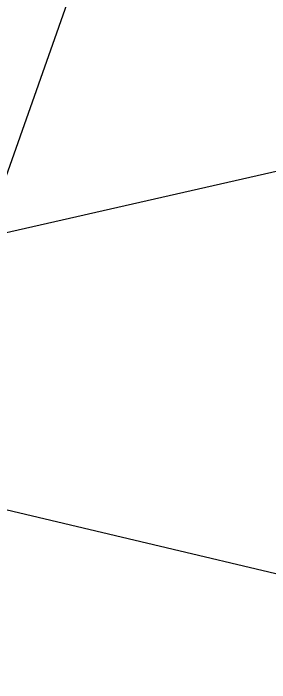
# Model space of a CAD drawing. Extents: x 0 to 558779, y 0 to 2762081.
# Drawn here: x 520007.3 to 520028.6, y 2757804.6 to 2757860.4 of the extents above; entities that cross this region are included whole.
import ezdxf

# ---------------------------------------------------------------- set-up
doc = ezdxf.new("R2010")
doc.units = 0
doc.header["$LTSCALE"] = 20
for name, color, linetype in [('DL-人行道边线', 1, 'Continuous'), ('DL-非机动车道边线', 6, 'Continuous'), ('K-控制', 230, 'Continuous'), ('L-洛秀互通匝道边线', 140, 'Continuous'), ('YD-G2', 96, 'Continuous')]:
    doc.layers.add(name, color=color, linetype=linetype)

msp = doc.modelspace()

# ---------------------------------------------------------------- linework, layer by layer
at = {"layer": 'DL-人行道边线', "flags": 128}
msp.add_lwpolyline([(520003.9916276545, 2757860.070034153, 3.75085734045e-05), (520004.3241772921, 2757861.986896249, -2.25051440353e-05), (520004.6563894196, 2757863.902040351, -6.751543218800001e-05)], format="xyb", dxfattribs=at)
at = {"layer": 'DL-非机动车道边线', "flags": 128}
msp.add_lwpolyline([(520000.8756432535, 2757862.584903762, -2.25051440386e-05), (520001.2079152133, 2757864.500392797, -6.75154321948e-05)], format="xyb", dxfattribs=at)
at = {"layer": 'K-控制'}
for points in [[(519959.0791789847, 2757831.299772262), (520031.202528319, 2757847.716205313), (520110.2832862432, 2757848.112780844)], [(519987.4215626845, 2757823.619942665), (520061.6112145182, 2757806.018018237)]]:
    msp.add_lwpolyline(points, dxfattribs=at)
at = {"layer": 'L-洛秀互通匝道边线', "flags": 128}
msp.add_lwpolyline([(519984.6464527379, 2757808.12384126, -0.0001562348206367), (519984.780831312, 2757809.613271296, -0.0002475565893961), (519984.9564877515, 2757811.542805073, -0.000292566880742), (519985.1341128438, 2757813.470892963, -0.0003375771732292), (519985.3140505411, 2757815.397500603, -0.0003825874673133), (519985.4966439929, 2757817.322592377, -0.0004050926147891), (519985.6728549768, 2757819.149739983, -0.0004050926147884), (519985.8362587813, 2757820.815791825, -0.0004050926148766), (519985.9899239939, 2757822.356815663, -0.0004050926147448), (519986.1359062213, 2757823.797132017, -0.0004050926147294), (519986.275660255, 2757825.15406589, -0.0004050926148226), (519986.4102588243, 2757826.440476514, -0.0004050926147296), (519986.5405187171, 2757827.666219881, -0.0004050926147228), (519986.6670780789, 2757828.839047633, -0.0004050926148139), (519986.7904461501, 2757829.965187046, -0.0004050926146627), (519986.9110365626, 2757831.049730345, -0.0004050926146017), (519987.029190376, 2757832.096904831, -0.0004050926146324), (519987.1451924647, 2757833.110265554, -0.0004050926147644), (519987.259283459, 2757834.092836095, -0.000202546299196), (519987.3156752428, 2757834.573380736, -0.0425986576841597), (520007.5876147466, 2757933.376145132, -0.0425986576841597)], format="xyb", dxfattribs=at)
at = {"layer": 'YD-G2'}
msp.add_lwpolyline([(519982.3996205743, 2757878.825931547), (520003.4899128965, 2757893.645981173), (520022.8938150332, 2757892.922948753), (519992.7024588902, 2757807.318909613, 0.505646091983873), (520065.1688102096, 2757700.765893637), (520120.4107215973, 2757698.707455628), (520118.9474799462, 2757694.31260996, 0.0011345651286379), (520116.0734534892, 2757685.614671778), (520096.4824033703, 2757671.157998502), (520096.118883201, 2757671.157998502), (520095.7131512339, 2757671.157998502), (519947.5577716915, 2757676.678601553, -0.140866623659724), (519933.6465735544, 2757681.244459689, 0.0027272208952008), (519934.1916098254, 2757681.74009143, 0.0067116931775402), (519935.4888203675, 2757682.965245151, 0.0064475965347074), (519936.6854142758, 2757684.156496309, 0.3637241415611307), (519943.1110625141, 2757767.428043626), (519982.3347954805, 2757878.642324835, -0.0026198115798965), (519982.3996205743, 2757878.825931547)], format="xyb", close=True, dxfattribs=at)

doc.saveas('drawing.dxf')
